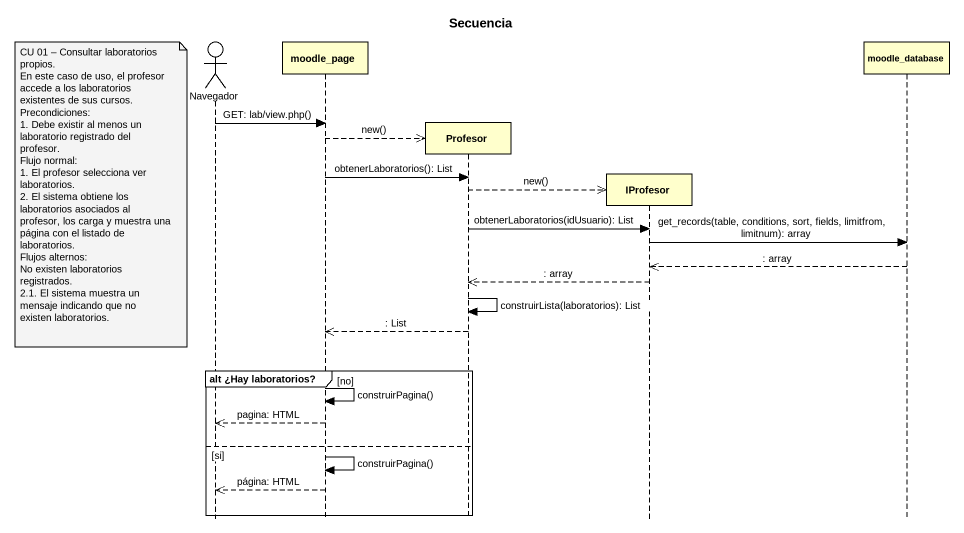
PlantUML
@startuml
title Secuencia
hide footbox
actor Navegador
participant moodle_page
participant Profesor
participant IProfesor
participant moodle_database

Navegador -> moodle_page : GET: lab/view.php()
moodle_page -->> Profesor ** : new()
moodle_page -> Profesor : obtenerLaboratorios(): List
Profesor -->> IProfesor ** : new()
note left of Navegador
  CU 01 – Consultar laboratorios propios.
  En este caso de uso, el profesor accede a los laboratorios existentes de sus cursos.
  Precondiciones:
  1. Debe existir al menos un laboratorio registrado del profesor.
  Flujo normal:
  1. El profesor selecciona ver laboratorios.
  2. El sistema obtiene los laboratorios asociados al profesor, los carga y muestra una página con el listado de laboratorios.
  Flujos alternos:
  No existen laboratorios registrados.
  2.1. El sistema muestra un mensaje indicando que no existen laboratorios.
end note
Profesor -> IProfesor : obtenerLaboratorios(idUsuario): List
IProfesor -> moodle_database : get_records(table, conditions, sort, fields, limitfrom, limitnum): array
moodle_database -->> IProfesor : : array
IProfesor -->> Profesor : : array
Profesor -> Profesor : construirLista(laboratorios): List
Profesor -->> moodle_page : : List
group alt ¿Hay laboratorios? [no]
  moodle_page -> moodle_page : construirPagina()
  moodle_page -->> Navegador : pagina: HTML
else si
  moodle_page -> moodle_page : construirPagina()
  moodle_page -->> Navegador : página: HTML
end
@enduml
